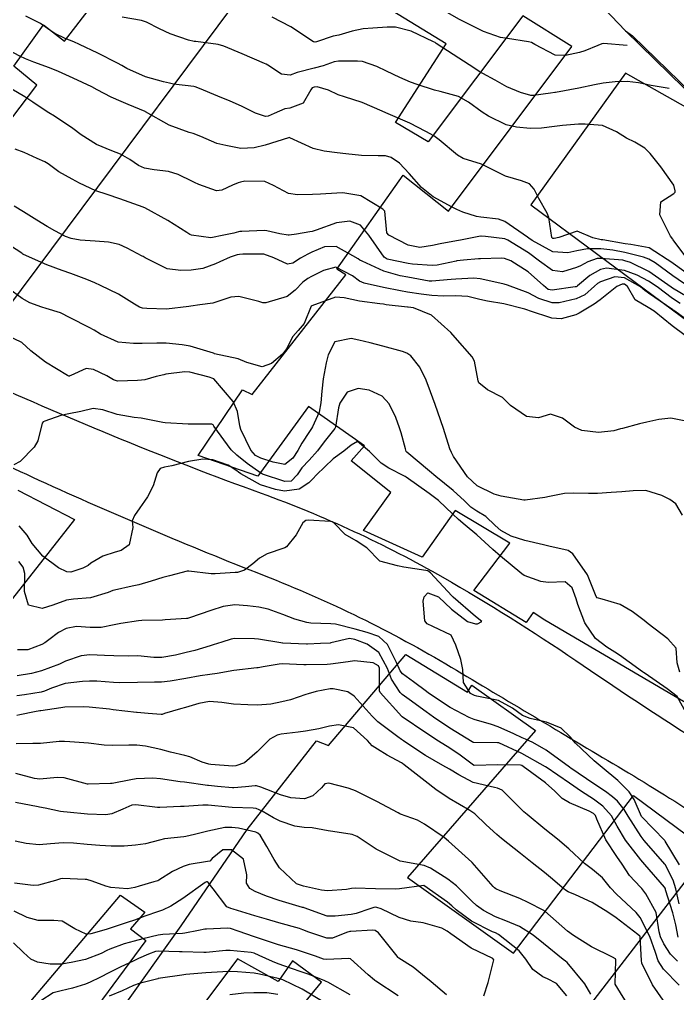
# Model space of a CAD drawing. Header units: metres. Extents: x 318500 to 325275, y 7408834 to 7428799.
# Drawn here: x 320229.8 to 320284.4, y 7410912.3 to 7410993.3 of the extents above; entities that cross this region are included whole.
import ezdxf

# ---------------------------------------------------------------- set-up
doc = ezdxf.new("R2010")
doc.units = ezdxf.units.M
doc.header["$MEASUREMENT"] = 0
for name, color, linetype in [('Area', 45, 'Continuous'), ('Curvas de Nivel 1m', 11, 'Continuous'), ('Curvas de Nivel 5m', 15, 'Continuous'), ('Edificações', 30, 'Continuous'), ('Vias Primárias', 230, 'Continuous')]:
    doc.layers.add(name, color=color, linetype=linetype)

msp = doc.modelspace()

# ---------------------------------------------------------------- linework, layer by layer
at = {"layer": 'Area'}
msp.add_lwpolyline([(320274.872, 7410997.914), (320280.12, 7410992.361), (320280.715, 7410991.958), (320286.534, 7410986.264)], dxfattribs=at)
at = {"layer": 'Curvas de Nivel 1m', "flags": 128}
for points, elevation in [([(320280.26, 7410991.15), (320278.302, 7410991.304), (320278.162, 7410991.282), (320277.822, 7410991.145), (320276.737, 7410990.711), (320276.291, 7410990.576), (320275.143, 7410990.321), (320274.287, 7410990.356), (320272.597, 7410991.216), (320272.303, 7410991.389), (320272.068, 7410991.458), (320270.307, 7410991.715), (320269.736, 7410991.822), (320268.316, 7410992.306), (320266.33, 7410993.3), (320264.341, 7410994.45)], 794), ([(320286.039, 7410971.599), (320284.091, 7410973.028), (320284.06, 7410973.051), (320282.079, 7410974.323), (320280.569, 7410974.617), (320280.083, 7410974.672), (320278.243, 7410974.982), (320278.088, 7410975.005), (320277.417, 7410975.147), (320276.096, 7410975.721), (320274.569, 7410975.183), (320274.183, 7410975.094), (320274.089, 7410975.105), (320274.005, 7410975.191), (320273.748, 7410976.837), (320273.621, 7410977.197), (320272.919, 7410978.418), (320272.522, 7410979.214), (320272.146, 7410979.636), (320271.469, 7410979.908), (320270.156, 7410980.284), (320268.17, 7410981.27), (320266.644, 7410981.763), (320266.177, 7410982.018), (320264.636, 7410983.316), (320264.195, 7410983.631), (320263.523, 7410984.008), (320262.21, 7410984.679), (320260.588, 7410985.374), (320260.222, 7410985.538), (320259.917, 7410985.69), (320258.235, 7410986.396), (320256.79, 7410986.873), (320256.244, 7410987.059), (320255.438, 7410987.442), (320254.499, 7410987.703), (320254.252, 7410987.689), (320254.091, 7410987.623), (320253.971, 7410987.463), (320253.344, 7410986.358), (320252.227, 7410985.945), (320251.823, 7410985.89), (320250.931, 7410985.499), (320250.448, 7410985.275), (320250.216, 7410985.253), (320249.392, 7410985.522), (320248.229, 7410986.107), (320247.278, 7410986.506), (320246.241, 7410986.932), (320244.722, 7410987.583), (320244.374, 7410987.711), (320244.251, 7410987.736), (320242.561, 7410987.931), (320242.246, 7410988.002), (320241.741, 7410988.131), (320240.253, 7410988.533), (320238.682, 7410989.246), (320238.267, 7410989.485), (320237.928, 7410989.675), (320236.282, 7410990.519), (320234.776, 7410991.232), (320234.296, 7410991.44), (320233.578, 7410991.731), (320232.707, 7410992.146), (320232.307, 7410992.431), (320231.536, 7410992.985), (320230.318, 7410993.587)], 791), ([(320285.55, 7410973.038), (320284.089, 7410975.004), (320284.046, 7410975.06), (320283.87, 7410975.284), (320282.959, 7410977.072), (320283.05, 7410978.147), (320284.137, 7410978.845), (320284.232, 7410978.965), (320284.25, 7410979.058), (320284.147, 7410979.541), (320283.056, 7410981.071), (320282.181, 7410982.163), (320281.721, 7410982.623), (320280.897, 7410983.099), (320280.195, 7410983.457), (320279.368, 7410983.957), (320278.21, 7410984.506), (320276.769, 7410984.597), (320276.212, 7410984.603), (320274.9, 7410984.489), (320274.208, 7410984.4), (320273.135, 7410984.277), (320272.206, 7410984.26), (320271.072, 7410984.366), (320270.21, 7410984.563), (320268.749, 7410985.262), (320268.225, 7410985.607), (320267.078, 7410986.447), (320266.244, 7410986.909), (320264.735, 7410987.315), (320264.251, 7410987.436), (320262.815, 7410987.901), (320262.257, 7410988.096), (320261.375, 7410988.477), (320260.266, 7410989.01), (320259.462, 7410989.388), (320258.276, 7410989.804), (320257.848, 7410989.834), (320256.276, 7410989.845), (320255.92, 7410989.791), (320255.012, 7410989.449), (320254.268, 7410989.264), (320252.843, 7410988.895), (320252.262, 7410988.675), (320251.543, 7410988.771), (320250.399, 7410989.508), (320250.271, 7410989.586), (320250.143, 7410989.641), (320248.284, 7410990.444), (320246.751, 7410991.098), (320246.295, 7410991.233), (320244.416, 7410991.47), (320244.298, 7410991.488), (320243.829, 7410991.597), (320242.307, 7410992.12), (320241.407, 7410992.531), (320240.315, 7410993.091), (320239.907, 7410993.237), (320238.318, 7410993.502)], 792), ([(320283.74, 7410987.58), (320282.257, 7410987.815), (320281.194, 7410988.031), (320280.26, 7410988.146), (320279.271, 7410988.136), (320278.259, 7410988.026), (320277.535, 7410987.87), (320276.254, 7410987.589), (320274.315, 7410987.253), (320274.251, 7410987.245), (320273.894, 7410987.195), (320272.465, 7410986.999), (320272.247, 7410987.004), (320271.394, 7410987.229), (320270.255, 7410987.72), (320269.282, 7410988.277), (320268.266, 7410988.827), (320267.977, 7410988.985), (320267.512, 7410989.281), (320266.282, 7410990.107), (320264.402, 7410991.319), (320264.301, 7410991.384), (320264.165, 7410991.459), (320262.315, 7410992.337), (320261.025, 7410992.664), (320260.319, 7410992.669), (320259.132, 7410992.578), (320258.317, 7410992.529), (320257.4, 7410992.328), (320256.309, 7410992.014), (320255.825, 7410991.919), (320254.443, 7410991.458), (320254.335, 7410991.424), (320254.299, 7410991.425), (320254.202, 7410991.461), (320252.318, 7410992.691), (320250.759, 7410993.504)], 793), ([(320285.239, 7410970.259), (320284.029, 7410970.973), (320283.901, 7410971.061), (320282.049, 7410972.347), (320280.525, 7410973.103), (320280.062, 7410973.258), (320279.885, 7410973.29), (320278.065, 7410973.452), (320277.774, 7410973.433), (320276.991, 7410973.151), (320276.369, 7410972.843), (320276.053, 7410972.688), (320274.882, 7410972.343), (320274.049, 7410972.432), (320272.963, 7410973.206), (320272.07, 7410973.908), (320270.346, 7410974.978), (320270.088, 7410975.075), (320268.492, 7410975.264), (320268.118, 7410975.298), (320268.09, 7410975.299), (320267.944, 7410975.272), (320266.42, 7410974.96), (320266.084, 7410974.906), (320264.737, 7410974.656), (320264.078, 7410974.509), (320263.042, 7410974.369), (320262.078, 7410974.549), (320260.457, 7410975.374), (320260.293, 7410975.578), (320260.126, 7410977.38), (320260.11, 7410977.413), (320259.958, 7410977.536), (320258.129, 7410978.639), (320256.649, 7410978.906), (320256.132, 7410978.882), (320254.792, 7410978.788), (320254.129, 7410978.749), (320252.865, 7410978.737), (320252.131, 7410978.856), (320250.882, 7410979.499), (320250.145, 7410979.85), (320248.493, 7410979.883), (320248.143, 7410979.792), (320247.954, 7410979.73), (320247.468, 7410979.547), (320246.574, 7410979.115), (320246.132, 7410979.053), (320244.682, 7410979.582), (320244.308, 7410979.754), (320244.142, 7410979.834), (320242.952, 7410980.412), (320242.151, 7410980.675), (320240.97, 7410980.813), (320240.153, 7410980.96), (320239.665, 7410981.158), (320238.943, 7410981.658), (320238.167, 7410982.108), (320237.462, 7410982.389), (320236.178, 7410982.913), (320234.905, 7410983.713), (320234.198, 7410984.237), (320232.688, 7410985.268), (320232.217, 7410985.562), (320231.901, 7410985.755), (320230.895, 7410986.438), (320230.231, 7410986.869), (320228.668, 7410987.796)], 789), ([(320284.662, 7410969.696), (320284.021, 7410970.118), (320282.743, 7410971.073), (320282.037, 7410971.551), (320281.083, 7410972.056), (320280.05, 7410972.449), (320278.554, 7410972.631), (320278.051, 7410972.531), (320277.15, 7410972.042), (320276.121, 7410971.159), (320276.07, 7410971.119), (320276.029, 7410971.098), (320275.951, 7410971.083), (320274.026, 7410970.798), (320273.704, 7410970.872), (320273.296, 7410971.201), (320272.047, 7410972.337), (320270.583, 7410973.235), (320270.063, 7410973.439), (320269.827, 7410973.48), (320268.062, 7410973.427), (320267.918, 7410973.416), (320266.669, 7410973.291), (320266.115, 7410973.243), (320266.059, 7410973.233), (320264.486, 7410972.883), (320264.053, 7410972.849), (320262.425, 7410972.974), (320262.055, 7410973.031), (320260.315, 7410973.376), (320260.062, 7410973.541), (320258.804, 7410975.393), (320258.098, 7410976.199), (320257.23, 7410976.541), (320256.1, 7410976.405), (320254.434, 7410975.796), (320254.092, 7410975.679), (320253.905, 7410975.649), (320252.803, 7410975.473), (320252.187, 7410975.381), (320252.088, 7410975.376), (320251.403, 7410975.49), (320250.329, 7410975.743), (320250.093, 7410975.764), (320248.237, 7410975.692), (320248.082, 7410975.682), (320247.971, 7410975.651), (320247.573, 7410975.545), (320246.338, 7410975.297), (320246.077, 7410975.233), (320245.678, 7410975.168), (320244.078, 7410975.386), (320243.93, 7410975.443), (320243.666, 7410975.596), (320242.095, 7410976.608), (320240.201, 7410977.639), (320240.111, 7410977.676), (320240.056, 7410977.696), (320238.121, 7410978.4), (320237.058, 7410978.754), (320236.131, 7410979.072), (320234.749, 7410979.714), (320234.143, 7410980.027), (320233.058, 7410980.646), (320232.156, 7410981.324), (320231.893, 7410981.49), (320231.24, 7410981.764), (320230.167, 7410982.242), (320229.423, 7410982.536)], 788), ([(320285.991, 7410967.761), (320284.221, 7410969.057), (320284.09, 7410969.138), (320284.011, 7410969.192), (320283.531, 7410969.548), (320282.025, 7410970.559), (320281.728, 7410970.785), (320281.376, 7410971.09), (320280.041, 7410971.831), (320279.243, 7410971.921), (320278.035, 7410971.501), (320277.807, 7410971.369), (320277.551, 7410971.145), (320276.748, 7410970.428), (320276.019, 7410970.09), (320274.598, 7410969.763), (320274.016, 7410969.747), (320272.917, 7410970.104), (320272.024, 7410970.574), (320270.312, 7410971.237), (320270.031, 7410971.318), (320269.931, 7410971.342), (320268.037, 7410971.756), (320267.518, 7410971.798), (320266.037, 7410971.735), (320265.641, 7410971.699), (320264.033, 7410971.546), (320263.798, 7410971.559), (320262.038, 7410971.88), (320261.397, 7410972.003), (320260.045, 7410972.394), (320258.241, 7410973.214), (320258.059, 7410973.312), (320257.925, 7410973.402), (320256.075, 7410974.451), (320255.11, 7410974.409), (320254.067, 7410973.958), (320253.719, 7410973.809), (320253.118, 7410973.469), (320252.477, 7410973.052), (320252.052, 7410972.962), (320250.916, 7410973.497), (320250.064, 7410973.793), (320248.338, 7410973.81), (320248.062, 7410973.786), (320247.857, 7410973.747), (320247.269, 7410973.548), (320246.434, 7410973.176), (320246.052, 7410973.006), (320245.012, 7410972.609), (320244.043, 7410972.463), (320243.194, 7410972.452), (320242.044, 7410972.574), (320240.205, 7410973.491), (320240.059, 7410973.594), (320239.976, 7410973.641), (320238.721, 7410974.314), (320238.069, 7410974.599), (320237.177, 7410974.789), (320236.072, 7410974.87), (320234.819, 7410974.966), (320234.074, 7410975.092), (320233.609, 7410975.26), (320232.722, 7410975.74), (320232.085, 7410976.11), (320231.218, 7410976.638), (320230.103, 7410977.323), (320229.346, 7410977.788)], 787), ([(320285.079, 7410967.044), (320283.992, 7410967.853), (320282.503, 7410969.075), (320282.013, 7410969.361), (320280.927, 7410970.004), (320280.274, 7410971.106), (320280.033, 7410971.296), (320279.831, 7410971.315), (320279.409, 7410971.119), (320278.019, 7410970.004), (320277.51, 7410969.65), (320276.677, 7410969.153), (320276.277, 7410968.886), (320276.004, 7410968.753), (320274.762, 7410968.416), (320273.999, 7410968.472), (320272.141, 7410969.085), (320272.009, 7410969.134), (320271.745, 7410969.223), (320270.014, 7410969.685), (320268.649, 7410969.894), (320268.018, 7410970.032), (320267.027, 7410970.292), (320266.02, 7410970.343), (320265.012, 7410970.319), (320264.02, 7410970.361), (320263.156, 7410970.467), (320262.023, 7410970.648), (320261.419, 7410970.754), (320260.027, 7410971.038), (320258.412, 7410971.396), (320258.032, 7410971.559), (320257.455, 7410971.992), (320256.049, 7410972.71), (320255.039, 7410972.451), (320254.037, 7410971.954), (320253.719, 7410971.779), (320253.327, 7410971.467), (320252.678, 7410970.819), (320252.018, 7410970.283), (320250.249, 7410969.752), (320250.004, 7410969.751), (320249.664, 7410969.857), (320248.011, 7410970.285), (320247.332, 7410970.225), (320246.003, 7410969.771), (320245.833, 7410969.732), (320244.766, 7410969.579), (320243.999, 7410969.472), (320243.854, 7410969.447), (320241.996, 7410969.227), (320240.357, 7410969.275), (320239.997, 7410969.317), (320239.75, 7410969.396), (320239.338, 7410969.65), (320238.012, 7410970.474), (320236.516, 7410971.199), (320236.026, 7410971.425), (320235.383, 7410971.706), (320234.037, 7410972.208), (320233.327, 7410972.444), (320232.047, 7410972.901), (320230.123, 7410973.779), (320230.083, 7410973.803), (320230.06, 7410973.815), (320229.959, 7410973.883), (320228.073, 7410975.108)], 786), ([(320284.846, 7410952.11), (320284.31, 7410953.052), (320283.795, 7410953.415), (320283.129, 7410953.738), (320281.806, 7410954.146), (320280.763, 7410954.138), (320279.804, 7410954.052), (320278.939, 7410953.987), (320277.801, 7410953.904), (320277.044, 7410953.905), (320275.802, 7410953.943), (320275.066, 7410953.906), (320273.797, 7410953.65), (320273.416, 7410953.575), (320271.792, 7410953.341), (320271.663, 7410953.35), (320269.797, 7410953.689), (320269.196, 7410953.852), (320267.809, 7410954.541), (320267.002, 7410955.282), (320265.845, 7410956.983), (320265.665, 7410957.302), (320265.53, 7410957.626), (320265.001, 7410959.309), (320264.535, 7410960.669), (320264.302, 7410961.316), (320263.916, 7410962.366), (320263.561, 7410963.326), (320263.028, 7410964.42), (320262.279, 7410965.345), (320261.953, 7410965.578), (320261.591, 7410965.72), (320259.962, 7410966.161), (320258.916, 7410966.44), (320257.969, 7410966.651), (320257.342, 7410966.781), (320255.966, 7410966.512), (320255.417, 7410965.438), (320255.256, 7410964.757), (320255.012, 7410963.444), (320254.893, 7410962.423), (320254.824, 7410961.446), (320254.674, 7410960.662), (320254.122, 7410959.456), (320254.024, 7410959.301), (320253.864, 7410959.063), (320253.231, 7410958.084), (320252.897, 7410957.469), (320252.474, 7410956.833), (320251.828, 7410956.322), (320250.845, 7410956.51), (320249.833, 7410956.85), (320249.395, 7410957.076), (320248.992, 7410957.523), (320248.177, 7410959.223), (320248.085, 7410959.537), (320247.888, 7410960.712), (320247.522, 7410961.544), (320245.919, 7410963.425), (320245.838, 7410963.48), (320245.542, 7410963.566), (320243.926, 7410963.984), (320243.502, 7410964.021), (320241.923, 7410963.815), (320241.76, 7410963.784), (320241.145, 7410963.628), (320240.19, 7410963.364), (320239.917, 7410963.329), (320239.581, 7410963.309), (320237.916, 7410963.251), (320237.59, 7410963.349), (320237.036, 7410963.683), (320235.928, 7410964.216), (320235.329, 7410964.307), (320234.041, 7410963.719), (320233.96, 7410963.679), (320233.919, 7410963.669), (320233.871, 7410963.672), (320233.754, 7410963.722), (320231.936, 7410964.826), (320230.724, 7410965.768), (320229.96, 7410966.458), (320228.687, 7410967.075)], 784), ([(320284.645, 7410939.044), (320284.405, 7410939.835), (320284.321, 7410941.05), (320283.641, 7410941.824), (320282.004, 7410943.077), (320281.664, 7410943.338), (320280.675, 7410944.095), (320279.684, 7410944.681), (320278.182, 7410945.133), (320277.776, 7410945.224), (320277.692, 7410945.346), (320276.954, 7410947.148), (320275.736, 7410948.904), (320275.356, 7410949.166), (320273.745, 7410949.536), (320273.308, 7410949.635), (320271.752, 7410950.001), (320270.634, 7410950.354), (320269.764, 7410950.831), (320269.299, 7410951.247), (320268.526, 7410952.007), (320267.782, 7410952.435), (320267.272, 7410952.764), (320266.74, 7410953.286), (320265.803, 7410954.153), (320264.363, 7410955.315), (320263.827, 7410955.766), (320261.955, 7410957.348), (320261.906, 7410957.405), (320261.853, 7410957.609), (320261.473, 7410958.964), (320261.345, 7410959.358), (320261.033, 7410960.213), (320260.485, 7410961.371), (320259.909, 7410961.988), (320258.821, 7410962.486), (320257.918, 7410962.631), (320257.009, 7410962.318), (320256.395, 7410961.423), (320256.278, 7410961.04), (320256.037, 7410959.427), (320255.982, 7410959.314), (320255.866, 7410959.184), (320255.092, 7410958.2), (320254.538, 7410957.45), (320253.832, 7410956.684), (320253.24, 7410956.052), (320252.842, 7410955.47), (320252.342, 7410954.945), (320251.811, 7410954.904), (320249.976, 7410955.508), (320249.868, 7410955.557), (320249.821, 7410955.584), (320248.697, 7410956.395), (320247.835, 7410957.087), (320247.375, 7410957.545), (320245.932, 7410959.496), (320245.901, 7410959.56), (320245.871, 7410959.628), (320245.759, 7410959.674), (320243.871, 7410959.668), (320243.791, 7410959.671), (320241.872, 7410959.782), (320241.688, 7410959.807), (320239.878, 7410960.165), (320239.292, 7410960.236), (320237.882, 7410960.47), (320236.709, 7410960.866), (320235.889, 7410960.975), (320234.881, 7410960.714), (320233.882, 7410960.538), (320233.207, 7410960.403), (320231.873, 7410959.93), (320231.747, 7410959.877), (320231.674, 7410959.753), (320231.312, 7410958.294), (320230.998, 7410957.763), (320229.828, 7410956.568), (320229.308, 7410956.303)], 783), ([(320285.47, 7410935.113), (320284.418, 7410937.047), (320283.589, 7410937.677), (320281.742, 7410938.945), (320281.609, 7410939.038), (320281.545, 7410939.081), (320280.417, 7410939.897), (320279.624, 7410940.46), (320279.229, 7410940.719), (320278.561, 7410941.126), (320277.641, 7410941.863), (320276.753, 7410943.149), (320276.165, 7410944.673), (320276.016, 7410945.157), (320275.699, 7410946.066), (320275.097, 7410946.562), (320273.703, 7410946.519), (320273.084, 7410946.58), (320271.709, 7410947.091), (320271.505, 7410947.222), (320269.732, 7410948.709), (320269.109, 7410949.249), (320267.758, 7410950.459), (320266.796, 7410951.285), (320266.233, 7410951.752), (320265.779, 7410952.184), (320264.583, 7410953.312), (320263.799, 7410953.917), (320261.908, 7410955.259), (320261.819, 7410955.314), (320261.755, 7410955.351), (320260.469, 7410956.01), (320259.831, 7410956.439), (320258.851, 7410957.39), (320257.852, 7410958.22), (320257.319, 7410957.937), (320256.71, 7410957.417), (320255.834, 7410956.783), (320254.45, 7410955.451), (320254.139, 7410955.132), (320253.81, 7410954.803), (320253.013, 7410954.257), (320251.799, 7410954.112), (320251.056, 7410954.236), (320249.807, 7410954.624), (320248.156, 7410955.535), (320247.96, 7410955.676), (320247.822, 7410955.783), (320247.103, 7410956.271), (320245.832, 7410956.71), (320245.013, 7410956.753), (320243.83, 7410956.58), (320242.429, 7410956.214), (320241.825, 7410956.107), (320241.462, 7410955.985), (320241.219, 7410955.626), (320240.887, 7410954.546), (320240.423, 7410953.634), (320240.157, 7410953.264), (320239.776, 7410952.725), (320239.33, 7410952.083), (320239.141, 7410951.649), (320239.182, 7410951.076), (320238.888, 7410949.653), (320238.219, 7410949.176), (320237.73, 7410949.031), (320236.703, 7410948.707), (320235.716, 7410948.105), (320235.482, 7410947.934), (320235.05, 7410947.707), (320234.049, 7410947.372), (320233.705, 7410947.401), (320233.015, 7410947.73), (320231.724, 7410948.698), (320230.842, 7410949.763), (320230.412, 7410950.436), (320229.754, 7410951.228)], 782), ([(320284.605, 7410923.042), (320283.419, 7410925.016), (320283.384, 7410925.06), (320281.45, 7410927.066), (320280.841, 7410928.467), (320280.416, 7410929.096), (320279.484, 7410930.054), (320278.172, 7410931.13), (320277.508, 7410931.679), (320275.966, 7410933.156), (320275.535, 7410933.672), (320274.766, 7410934.396), (320273.547, 7410934.908), (320273.316, 7410934.962), (320272.208, 7410935.21), (320271.553, 7410935.443), (320270.726, 7410936.065), (320269.572, 7410936.689), (320267.779, 7410937.065), (320267.577, 7410937.103), (320267.235, 7410937.275), (320266.673, 7410938.205), (320266.62, 7410939.285), (320266.441, 7410940.111), (320266.032, 7410941.294), (320265.642, 7410942.119), (320264.128, 7410942.84), (320263.657, 7410943.087), (320263.437, 7410943.323), (320263.313, 7410944.954), (320263.396, 7410945.324), (320263.693, 7410945.656), (320264.592, 7410945.311), (320265.675, 7410944.3), (320266.982, 7410943.28), (320267.657, 7410943.084), (320267.838, 7410943.086), (320268.196, 7410943.262), (320267.666, 7410943.678), (320265.799, 7410945.298), (320265.749, 7410945.357), (320265.691, 7410945.414), (320263.923, 7410947.318), (320263.712, 7410947.467), (320263.538, 7410947.498), (320261.717, 7410947.784), (320261.182, 7410947.894), (320259.724, 7410948.282), (320258.627, 7410949.391), (320257.746, 7410949.984), (320256.825, 7410950.488), (320255.922, 7410951.428), (320255.762, 7410951.548), (320255.619, 7410951.576), (320253.763, 7410951.678), (320253.572, 7410951.653), (320253.313, 7410951.464), (320252.75, 7410950.47), (320251.97, 7410949.478), (320251.832, 7410949.386), (320251.738, 7410949.355), (320250.345, 7410948.886), (320249.725, 7410948.54), (320249.164, 7410948.073), (320248.474, 7410947.529), (320247.893, 7410947.352), (320247.707, 7410947.337), (320246.034, 7410947.227), (320245.705, 7410947.227), (320243.835, 7410947.461), (320243.708, 7410947.454), (320242.252, 7410947.062), (320241.699, 7410946.917), (320240.703, 7410946.622), (320239.69, 7410946.329), (320239.135, 7410946.201), (320237.683, 7410945.885), (320237.521, 7410945.833), (320237.155, 7410945.678), (320235.675, 7410945.243), (320234.256, 7410945.132), (320233.673, 7410945.045), (320232.55, 7410944.618), (320231.666, 7410944.346), (320230.528, 7410944.627), (320230.192, 7410945.772), (320230.22, 7410947.254), (320230.071, 7410947.775), (320229.717, 7410948.267)], 781), ([(320284.498, 7410917.042), (320284.307, 7410918.063), (320284.044, 7410919.049), (320283.452, 7410920.976), (320283.431, 7410921.059), (320283.417, 7410921.105), (320283.371, 7410921.18), (320281.731, 7410923.077), (320281.396, 7410923.467), (320280.114, 7410925.1), (320279.437, 7410926.251), (320278.961, 7410927.117), (320278.249, 7410927.92), (320277.463, 7410928.489), (320276.456, 7410929.15), (320275.48, 7410929.83), (320273.532, 7410931.157), (320273.5, 7410931.177), (320273.482, 7410931.19), (320271.516, 7410932.282), (320269.598, 7410933.171), (320269.529, 7410933.183), (320269.475, 7410933.187), (320267.519, 7410933.198), (320267.466, 7410933.217), (320267.378, 7410933.272), (320265.536, 7410934.395), (320264.178, 7410935.314), (320263.557, 7410935.756), (320262.136, 7410936.777), (320261.578, 7410937.195), (320261.409, 7410937.353), (320260.691, 7410938.464), (320260.357, 7410939.369), (320259.62, 7410940.685), (320258.669, 7410941.39), (320257.636, 7410941.785), (320257.198, 7410941.846), (320255.631, 7410941.486), (320255.582, 7410941.479), (320254.785, 7410941.443), (320253.695, 7410941.393), (320253.629, 7410941.392), (320251.649, 7410941.461), (320251.63, 7410941.462), (320251.486, 7410941.482), (320249.634, 7410941.806), (320249.309, 7410941.84), (320247.635, 7410941.857), (320247.37, 7410941.806), (320246.6, 7410941.55), (320245.862, 7410941.322), (320245.625, 7410941.252), (320244.33, 7410940.868), (320243.616, 7410940.678), (320242.744, 7410940.472), (320241.61, 7410940.274), (320240.951, 7410940.286), (320239.611, 7410940.402), (320238.866, 7410940.396), (320237.611, 7410940.401), (320236.846, 7410940.447), (320235.612, 7410940.495), (320234.902, 7410940.416), (320233.604, 7410939.973), (320233.437, 7410939.888), (320233.11, 7410939.727), (320231.594, 7410939.176), (320230.787, 7410938.957), (320229.59, 7410938.763)], 779), ([(320284.441, 7410915.043), (320283.87, 7410915.625), (320283.304, 7410916.469), (320283.024, 7410917.063), (320282.904, 7410917.476), (320282.655, 7410919.067), (320281.818, 7410920.621), (320281.468, 7410921.079), (320281.371, 7410921.182), (320280.448, 7410922.162), (320279.835, 7410923.103), (320279.399, 7410923.738), (320278.486, 7410925.124), (320277.75, 7410926.831), (320277.618, 7410927.137), (320277.541, 7410927.229), (320277.452, 7410927.298), (320277.096, 7410927.501), (320275.46, 7410928.185), (320274.845, 7410928.55), (320274.263, 7410929.178), (320273.48, 7410929.857), (320271.62, 7410931.218), (320271.501, 7410931.29), (320271.396, 7410931.326), (320269.502, 7410931.366), (320267.541, 7410931.31), (320267.501, 7410931.324), (320266.38, 7410932.158), (320265.514, 7410932.726), (320264.589, 7410933.309), (320263.531, 7410934.02), (320261.578, 7410935.35), (320261.55, 7410935.375), (320259.728, 7410937.378), (320259.694, 7410937.492), (320259.684, 7410939.379), (320259.603, 7410939.572), (320259.17, 7410939.821), (320257.609, 7410939.992), (320257.088, 7410939.927), (320255.604, 7410939.719), (320255.335, 7410939.703), (320253.603, 7410939.67), (320253.39, 7410939.675), (320251.604, 7410939.736), (320251.363, 7410939.724), (320250.023, 7410939.504), (320249.599, 7410939.42), (320249.494, 7410939.407), (320247.596, 7410939.186), (320246.212, 7410938.936), (320245.593, 7410938.866), (320244.777, 7410938.757), (320243.589, 7410938.526), (320242.284, 7410938.306), (320241.586, 7410938.235), (320240.993, 7410938.219), (320239.586, 7410938.197), (320238.09, 7410938.167), (320237.585, 7410938.185), (320236.21, 7410938.314), (320235.586, 7410938.316), (320235.015, 7410938.276), (320233.584, 7410938.106), (320232.439, 7410937.737), (320231.847, 7410937.475), (320231.575, 7410937.397), (320230.182, 7410937.16), (320229.57, 7410937.08)], 778), ([(320284.583, 7410913.04), (320283.279, 7410914.356), (320282.841, 7410915.064), (320282.622, 7410915.742), (320282.139, 7410917.072), (320281.334, 7410918.661), (320281.01, 7410919.085), (320279.362, 7410920.605), (320278.885, 7410921.117), (320278.204, 7410921.954), (320277.385, 7410922.646), (320276.725, 7410923.147), (320275.408, 7410924.363), (320274.482, 7410925.174), (320273.432, 7410926.016), (320271.944, 7410927.213), (320271.675, 7410927.44), (320271.454, 7410927.668), (320269.88, 7410929.236), (320269.473, 7410929.421), (320269.251, 7410929.466), (320267.479, 7410929.896), (320266.265, 7410930.512), (320265.495, 7410930.995), (320264.945, 7410931.306), (320263.508, 7410932.138), (320262.787, 7410932.605), (320261.676, 7410933.348), (320261.521, 7410933.45), (320261.209, 7410933.67), (320259.543, 7410934.928), (320259.088, 7410935.385), (320257.575, 7410937.063), (320257.047, 7410937.408), (320255.833, 7410937.677), (320255.582, 7410937.671), (320254.413, 7410937.448), (320253.768, 7410937.266), (320253.576, 7410937.192), (320252.284, 7410936.758), (320251.567, 7410936.587), (320250.65, 7410936.407), (320249.562, 7410936.319), (320248.742, 7410936.343), (320247.563, 7410936.398), (320246.584, 7410936.531), (320245.566, 7410936.619), (320244.672, 7410936.465), (320243.558, 7410936.126), (320243.142, 7410936.01), (320241.827, 7410935.616), (320241.618, 7410935.55), (320241.549, 7410935.546), (320240.467, 7410935.631), (320239.551, 7410935.69), (320239.497, 7410935.694), (320237.554, 7410935.936), (320237.258, 7410935.971), (320235.557, 7410936.135), (320235.097, 7410936.164), (320233.556, 7410936.133), (320233.199, 7410936.082), (320231.551, 7410935.841), (320231.473, 7410935.83), (320231.023, 7410935.758), (320229.82, 7410935.501), (320229.545, 7410935.455)], 777), ([(320283.241, 7410911.787), (320282.355, 7410913.069), (320281.486, 7410914.879), (320281.444, 7410915.078), (320281.334, 7410917.055), (320281.326, 7410917.08), (320281.31, 7410917.106), (320281.144, 7410917.251), (320279.333, 7410918.646), (320278.648, 7410919.12), (320277.351, 7410919.903), (320275.968, 7410920.546), (320275.365, 7410920.806), (320275.144, 7410920.94), (320274.864, 7410921.168), (320274.047, 7410921.857), (320273.378, 7410922.396), (320272.375, 7410923.205), (320271.402, 7410923.988), (320269.816, 7410925.236), (320269.423, 7410925.567), (320268.546, 7410926.368), (320267.61, 7410927.267), (320267.442, 7410927.392), (320267.175, 7410927.544), (320265.459, 7410928.546), (320264.377, 7410929.311), (320263.48, 7410929.994), (320261.745, 7410931.346), (320261.605, 7410931.453), (320261.502, 7410931.512), (320260.309, 7410932.169), (320259.513, 7410932.644), (320259.067, 7410932.936), (320258.674, 7410933.388), (320257.535, 7410934.428), (320256.276, 7410934.682), (320255.537, 7410934.561), (320254.639, 7410934.338), (320253.53, 7410934.151), (320252.915, 7410934.08), (320251.526, 7410933.889), (320251.195, 7410933.815), (320250.562, 7410933.494), (320249.509, 7410932.427), (320248.467, 7410931.525), (320247.759, 7410931.273), (320247.496, 7410931.253), (320245.672, 7410931.384), (320245.498, 7410931.408), (320244.958, 7410931.568), (320243.929, 7410932.008), (320243.505, 7410932.118), (320242.316, 7410932.416), (320241.51, 7410932.62), (320240.238, 7410932.908), (320239.514, 7410932.995), (320238.856, 7410932.993), (320237.513, 7410932.955), (320236.823, 7410932.99), (320235.514, 7410933.144), (320233.968, 7410933.262), (320233.516, 7410933.304), (320233.083, 7410933.294), (320231.514, 7410933.133), (320230.883, 7410933.129), (320229.513, 7410933.102)], 776), ([(320277.247, 7410912.277), (320276.747, 7410913.145), (320275.277, 7410914.909), (320275.141, 7410915.025), (320274.952, 7410915.165), (320273.3, 7410916.516), (320272.453, 7410917.203), (320271.32, 7410917.91), (320270.172, 7410918.387), (320269.332, 7410918.724), (320268.317, 7410919.255), (320267.738, 7410919.659), (320267.348, 7410920.027), (320266.728, 7410920.654), (320266.067, 7410921.289), (320265.368, 7410921.854), (320263.932, 7410922.764), (320263.385, 7410922.973), (320261.39, 7410923.35), (320259.405, 7410924.351), (320257.841, 7410925.396), (320257.422, 7410925.574), (320255.804, 7410925.804), (320255.424, 7410925.879), (320254.089, 7410926.112), (320253.427, 7410926.14), (320252.643, 7410926.253), (320251.432, 7410926.665), (320250.886, 7410926.94), (320249.926, 7410927.503), (320249.443, 7410927.716), (320249.197, 7410927.76), (320247.444, 7410927.82), (320247.147, 7410927.84), (320245.446, 7410927.988), (320245.014, 7410927.999), (320243.445, 7410927.896), (320243.156, 7410927.882), (320241.443, 7410927.809), (320241.247, 7410927.818), (320239.446, 7410928.032), (320239.099, 7410927.991), (320238.367, 7410927.656), (320237.436, 7410927.268), (320236.946, 7410927.188), (320235.435, 7410927.24), (320233.736, 7410927.418), (320233.437, 7410927.439), (320233.177, 7410927.463), (320231.906, 7410927.743), (320231.441, 7410927.841), (320231.328, 7410927.866), (320229.447, 7410928.22)], 774), ([(320275.245, 7410912.163), (320274.38, 7410913.173), (320273.642, 7410913.562), (320273.265, 7410913.735), (320272.413, 7410914.345), (320271.854, 7410915.211), (320271.29, 7410915.888), (320269.559, 7410917.238), (320269.312, 7410917.378), (320269.084, 7410917.473), (320267.326, 7410918.356), (320266.057, 7410919.289), (320265.689, 7410919.641), (320265.346, 7410919.93), (320263.36, 7410921.32), (320261.357, 7410921.034), (320261.022, 7410921.02), (320259.357, 7410921.045), (320257.651, 7410921.103), (320257.357, 7410921.079), (320256.934, 7410920.984), (320255.354, 7410920.879), (320254.865, 7410920.947), (320253.358, 7410921.262), (320252.776, 7410921.466), (320251.38, 7410922.782), (320250.933, 7410923.487), (320250.331, 7410924.572), (320249.777, 7410925.505), (320249.586, 7410925.672), (320249.422, 7410925.75), (320247.98, 7410926.087), (320247.426, 7410926.152), (320246.839, 7410926.133), (320245.423, 7410925.839), (320244.329, 7410925.576), (320243.598, 7410925.407), (320243.417, 7410925.378), (320241.829, 7410925.198), (320241.412, 7410925.099), (320240.244, 7410924.795), (320239.405, 7410924.67), (320238.462, 7410924.596), (320237.404, 7410924.584), (320236.454, 7410924.635), (320235.406, 7410924.742), (320234.272, 7410924.846), (320233.407, 7410924.859), (320232.365, 7410924.776), (320231.404, 7410924.713), (320230.344, 7410924.828), (320229.408, 7410925.009)], 773), ([(320268.34, 7410912.157), (320268.721, 7410913.248), (320269.185, 7410915.147), (320269.102, 7410915.243), (320267.293, 7410916.104), (320265.622, 7410917.295), (320265.313, 7410917.519), (320264.849, 7410917.773), (320263.324, 7410918.23), (320262.289, 7410918.372), (320261.33, 7410918.656), (320259.827, 7410919.373), (320259.464, 7410919.501), (320259.341, 7410919.518), (320259.218, 7410919.504), (320258.878, 7410919.385), (320257.739, 7410918.99), (320257.333, 7410918.924), (320255.99, 7410918.761), (320255.33, 7410918.782), (320253.43, 7410919.459), (320253.367, 7410919.486), (320253.34, 7410919.496), (320253.294, 7410919.507), (320251.346, 7410920.069), (320250.285, 7410920.431), (320249.353, 7410920.83), (320248.923, 7410921.084), (320248.645, 7410921.521), (320248.67, 7410922.221), (320248.389, 7410923.525), (320247.401, 7410924.298), (320246.668, 7410924.28), (320245.794, 7410923.556), (320245.6, 7410923.344), (320245.386, 7410923.309), (320243.886, 7410923.079), (320243.38, 7410922.905), (320242.502, 7410922.474), (320241.362, 7410921.767), (320241.266, 7410921.716), (320240.933, 7410921.624), (320239.727, 7410921.266), (320239.355, 7410921.151), (320238.74, 7410921.035), (320237.355, 7410921.16), (320236.952, 7410921.272), (320235.81, 7410921.693), (320235.362, 7410921.814), (320235.229, 7410921.834), (320233.363, 7410921.915), (320233.197, 7410921.888), (320232.758, 7410921.729), (320231.356, 7410921.345), (320230.925, 7410921.325), (320229.357, 7410921.507)], 772), ([(320265.244, 7410912.243), (320263.977, 7410913.313), (320263.266, 7410913.91), (320262.471, 7410914.531), (320261.279, 7410915.296), (320261.249, 7410915.32), (320261.221, 7410915.351), (320261.037, 7410915.6), (320259.609, 7410917.376), (320259.313, 7410917.574), (320259.093, 7410917.603), (320257.312, 7410917.509), (320257.217, 7410917.496), (320256.952, 7410917.405), (320255.769, 7410916.957), (320255.303, 7410916.951), (320253.818, 7410917.452), (320253.313, 7410917.65), (320253.038, 7410917.739), (320251.321, 7410918.233), (320250.289, 7410918.532), (320249.33, 7410918.811), (320247.529, 7410919.345), (320247.338, 7410919.399), (320247.006, 7410919.543), (320245.869, 7410921.041), (320245.453, 7410921.559), (320245.361, 7410921.616), (320245.307, 7410921.615), (320245.206, 7410921.562), (320243.346, 7410920.23), (320242.349, 7410919.605), (320241.667, 7410919.283), (320241.333, 7410919.173), (320240.181, 7410918.777), (320239.322, 7410918.446), (320238.725, 7410918.243), (320237.312, 7410917.779), (320237.234, 7410917.748), (320236.98, 7410917.675), (320235.691, 7410917.307), (320235.304, 7410917.287), (320234.377, 7410917.709), (320233.32, 7410918.365), (320232.631, 7410918.42), (320231.32, 7410918.407), (320230.413, 7410918.675), (320229.331, 7410919.197)], 771), ([(320257.242, 7410912.232), (320255.393, 7410913.293), (320255.259, 7410913.356), (320255.083, 7410913.433), (320253.771, 7410913.958), (320253.267, 7410914.127), (320252.292, 7410914.447), (320251.273, 7410914.815), (320250.788, 7410915), (320249.697, 7410915.504), (320249.283, 7410915.692), (320249.034, 7410915.763), (320247.286, 7410915.92), (320246.913, 7410915.916), (320245.283, 7410915.763), (320245.09, 7410915.756), (320243.283, 7410915.807), (320243.061, 7410915.816), (320241.284, 7410915.869), (320241.066, 7410915.839), (320240.508, 7410915.628), (320239.669, 7410915.243), (320239.274, 7410915.065), (320238.15, 7410914.538), (320237.264, 7410914.086), (320236.451, 7410913.682), (320235.649, 7410913.299), (320235.252, 7410913.134), (320234.174, 7410912.782), (320233.243, 7410912.576), (320232.568, 7410912.402), (320231.542, 7410911.745)], 769), ([(320255.003, 7410911.664), (320253.248, 7410912.693), (320251.651, 7410913.476), (320251.261, 7410913.606), (320249.709, 7410913.948), (320249.265, 7410914.032), (320247.893, 7410914.158), (320247.266, 7410914.168), (320246.656, 7410914.157), (320245.265, 7410914.064), (320243.596, 7410913.917), (320243.263, 7410913.879), (320241.499, 7410913.616), (320241.3, 7410913.579), (320241.259, 7410913.57), (320239.707, 7410913.182), (320239.251, 7410913.017), (320238.319, 7410912.578), (320237.237, 7410912.118)], 768), ([(320251.242, 7410912.263), (320250.326, 7410912.411), (320249.244, 7410912.414), (320248.401, 7410912.364), (320247.241, 7410912.246)], 767)]:
    msp.add_lwpolyline(points, dxfattribs=dict(at, elevation=elevation))
at = {"layer": 'Curvas de Nivel 5m', "flags": 128}
for points, elevation in [([(320285.467, 7410971.038), (320284.044, 7410972.01), (320282.596, 7410973.075), (320282.065, 7410973.396), (320281.614, 7410973.54), (320280.072, 7410973.934), (320279.078, 7410974.122), (320278.076, 7410974.236), (320276.974, 7410974.253), (320276.074, 7410974.076), (320275.342, 7410973.9), (320274.072, 7410974.009), (320272.356, 7410974.946), (320272.089, 7410975.141), (320271.982, 7410975.221), (320270.103, 7410976.515), (320269.574, 7410976.717), (320268.106, 7410976.873), (320267.753, 7410976.921), (320266.599, 7410977.293), (320266.113, 7410977.512), (320265.715, 7410977.705), (320264.129, 7410978.556), (320263.176, 7410979.334), (320262.158, 7410980.52), (320261.356, 7410981.362), (320260.652, 7410981.85), (320260.176, 7410981.982), (320259.584, 7410981.978), (320258.176, 7410982.006), (320256.887, 7410982.129), (320256.178, 7410982.212), (320255.084, 7410982.352), (320254.181, 7410982.595), (320252.24, 7410983.479), (320252.19, 7410983.5), (320252.174, 7410983.496), (320252.122, 7410983.481), (320250.184, 7410982.862), (320249.282, 7410982.629), (320248.176, 7410982.596), (320246.907, 7410982.825), (320246.182, 7410983.011), (320244.835, 7410983.58), (320244.194, 7410983.837), (320243.873, 7410983.916), (320242.203, 7410984.517), (320240.253, 7410985.64), (320240.22, 7410985.659), (320238.793, 7410986.229), (320238.228, 7410986.484), (320237.402, 7410986.853), (320236.238, 7410987.459), (320235.779, 7410987.705), (320234.25, 7410988.418), (320233.013, 7410988.984), (320232.263, 7410989.297), (320230.975, 7410989.769), (320230.274, 7410990.029), (320229.797, 7410990.265), (320228.289, 7410991.068)], 790), ([(320284.981, 7410959.946), (320283.887, 7410960.163), (320282.895, 7410960.06), (320281.881, 7410959.84), (320281.27, 7410959.698), (320279.873, 7410959.323), (320279.704, 7410959.281), (320279.15, 7410959.121), (320277.868, 7410958.973), (320276.491, 7410959.154), (320275.874, 7410959.434), (320274.897, 7410960.163), (320273.89, 7410960.501), (320272.888, 7410960.202), (320271.886, 7410960.315), (320270.568, 7410961.233), (320269.91, 7410961.886), (320268.643, 7410962.536), (320267.927, 7410963.099), (320267.882, 7410963.271), (320267.573, 7410964.902), (320267.371, 7410965.279), (320265.974, 7410966.869), (320265.6, 7410967.304), (320264.001, 7410968.725), (320262.515, 7410969.342), (320262.065, 7410969.403), (320262.011, 7410969.409), (320260.231, 7410969.595), (320260.013, 7410969.633), (320259.712, 7410969.684), (320258.015, 7410969.892), (320256.757, 7410970.159), (320256.018, 7410970.23), (320254.071, 7410969.52), (320254.01, 7410969.481), (320253.429, 7410968.025), (320252.935, 7410967.47), (320252.476, 7410966.971), (320251.957, 7410965.919), (320251.627, 7410965.485), (320250.715, 7410964.722), (320249.934, 7410964.43), (320248.667, 7410964.802), (320247.943, 7410965.09), (320245.982, 7410965.528), (320245.95, 7410965.537), (320245.881, 7410965.561), (320243.958, 7410966.144), (320243.283, 7410966.277), (320241.962, 7410966.396), (320241.197, 7410966.392), (320239.961, 7410966.369), (320239.244, 7410966.368), (320237.962, 7410966.488), (320236.511, 7410967.153), (320235.977, 7410967.487), (320235.555, 7410967.704), (320233.988, 7410968.521), (320233.181, 7410968.921), (320231.995, 7410969.282), (320231.627, 7410969.386), (320230.636, 7410969.77), (320230.005, 7410970.106), (320228.854, 7410970.955)], 785), ([(320284.583, 7410919.81), (320284.299, 7410921.046), (320284.084, 7410921.757), (320283.414, 7410923.06), (320283.39, 7410923.091), (320281.675, 7410925.077), (320281.425, 7410925.406), (320280.354, 7410927.096), (320280.007, 7410927.653), (320279.462, 7410928.321), (320279.042, 7410928.692), (320278.445, 7410929.125), (320277.48, 7410929.779), (320275.587, 7410931.071), (320275.5, 7410931.133), (320275.461, 7410931.161), (320273.521, 7410932.564), (320272.413, 7410933.207), (320271.811, 7410933.494), (320271.534, 7410933.609), (320270.837, 7410933.927), (320269.543, 7410934.52), (320268.986, 7410934.693), (320267.548, 7410935.111), (320267.143, 7410935.276), (320265.562, 7410936.115), (320263.751, 7410937.318), (320263.581, 7410937.45), (320262.516, 7410938.263), (320261.596, 7410938.915), (320261.403, 7410939.158), (320261.318, 7410939.354), (320261.099, 7410939.867), (320260.335, 7410941.369), (320259.64, 7410942.029), (320258.668, 7410942.367), (320257.649, 7410942.638), (320256.036, 7410943.043), (320255.655, 7410943.087), (320253.97, 7410943.141), (320253.656, 7410943.184), (320252.647, 7410943.47), (320251.664, 7410943.848), (320250.449, 7410944.28), (320249.669, 7410944.446), (320248.724, 7410944.577), (320247.671, 7410944.659), (320246.702, 7410944.517), (320245.666, 7410944.19), (320243.911, 7410943.586), (320243.725, 7410943.523), (320243.659, 7410943.509), (320241.871, 7410943.402), (320241.657, 7410943.39), (320239.94, 7410943.353), (320239.655, 7410943.335), (320238.21, 7410943.103), (320237.65, 7410942.981), (320236.556, 7410942.777), (320235.646, 7410942.77), (320234.519, 7410942.84), (320233.645, 7410942.697), (320233.021, 7410942.348), (320232.218, 7410941.741), (320231.872, 7410941.5), (320231.624, 7410941.366), (320230.477, 7410940.907), (320229.617, 7410940.913)], 780), ([(320280.503, 7410911.091), (320279.26, 7410913.11), (320279.32, 7410915.109), (320279.316, 7410915.145), (320279.282, 7410915.214), (320279.036, 7410915.361), (320277.296, 7410916.213), (320275.806, 7410917.155), (320275.315, 7410917.526), (320273.419, 7410919.189), (320273.376, 7410919.225), (320273.341, 7410919.245), (320272.036, 7410919.899), (320271.35, 7410920.233), (320269.702, 7410920.891), (320269.358, 7410921.058), (320269.248, 7410921.131), (320269.129, 7410921.243), (320267.389, 7410923.225), (320267.348, 7410923.271), (320265.416, 7410925.019), (320265.057, 7410925.304), (320263.431, 7410926.427), (320262.849, 7410926.743), (320261.439, 7410927.249), (320261.366, 7410927.278), (320261.229, 7410927.353), (320259.454, 7410928.313), (320257.678, 7410929.186), (320257.468, 7410929.275), (320257.07, 7410929.406), (320255.476, 7410929.833), (320255.147, 7410929.762), (320254.873, 7410929.439), (320254.138, 7410928.771), (320253.456, 7410928.539), (320252.305, 7410928.624), (320251.461, 7410928.873), (320249.82, 7410929.505), (320249.472, 7410929.61), (320249.366, 7410929.617), (320248.552, 7410929.524), (320247.576, 7410929.43), (320247.468, 7410929.429), (320246.223, 7410929.552), (320245.471, 7410929.635), (320245.387, 7410929.645), (320243.475, 7410929.899), (320243.121, 7410929.95), (320241.479, 7410930.199), (320240.85, 7410930.256), (320239.478, 7410930.182), (320239.017, 7410930.107), (320237.472, 7410929.806), (320237.351, 7410929.793), (320235.471, 7410929.736), (320235.43, 7410929.741), (320233.478, 7410930.259), (320232.916, 7410930.29), (320231.476, 7410930.157), (320231.016, 7410930.218), (320229.483, 7410930.62)], 775), ([(320261.242, 7410912.139), (320259.37, 7410913.378), (320259.302, 7410913.421), (320259.261, 7410913.446), (320258.743, 7410913.908), (320257.278, 7410915.221), (320257.127, 7410915.251), (320255.277, 7410915.168), (320255.045, 7410915.201), (320254.36, 7410915.444), (320253.285, 7410915.812), (320252.779, 7410915.974), (320251.294, 7410916.397), (320249.976, 7410916.823), (320249.303, 7410917.066), (320247.956, 7410917.53), (320247.313, 7410917.745), (320247.071, 7410917.785), (320245.312, 7410917.705), (320245.187, 7410917.687), (320244.657, 7410917.57), (320243.525, 7410917.369), (320243.306, 7410917.346), (320241.677, 7410917.242), (320241.304, 7410917.195), (320240.037, 7410916.895), (320239.296, 7410916.697), (320238.481, 7410916.463), (320237.285, 7410916.022), (320237.04, 7410915.918), (320236.561, 7410915.681), (320235.275, 7410915.176), (320234.07, 7410914.914), (320233.271, 7410914.791), (320232.323, 7410914.787), (320231.272, 7410914.959), (320230.722, 7410915.205), (320230.123, 7410915.767), (320229.292, 7410916.549)], 770)]:
    msp.add_lwpolyline(points, dxfattribs=dict(at, elevation=elevation))
at = {"layer": 'Edificações'}
for points in [[(320244.912, 7411030.418), (320245.66, 7411029.613), (320248.183, 7411026.265), (320250.854, 7411023.464), (320252.31, 7411021.592), (320256.114, 7411017.885), (320263.436, 7411009.87), (320271.701, 7411001.546), (320272.731, 7411000.643), (320274.872, 7410997.914), (320280.12, 7410992.361), (320288.609, 7410984.05), (320280.111, 7410988.833), (320272.261, 7410977.909), (320288.607, 7410965.779)], [(320253.8, 7411002.963), (320228.695, 7410969.219), (320221.419, 7410974.924), (320231.214, 7410987.862), (320229.31, 7410989.424), (320231.765, 7410992.869), (320233.528, 7410991.494), (320245.703, 7411007.321)], [(320286.223, 7410935.874), (320273.412, 7410943.382), (320272.438, 7410944.027), (320271.865, 7410943.195), (320267.508, 7410945.84), (320270.505, 7410949.79), (320265.967, 7410952.493), (320263.218, 7410948.625), (320258.348, 7410950.828), (320260.637, 7410953.997), (320257.344, 7410956.628), (320258.444, 7410957.869), (320253.773, 7410961.135), (320249.57, 7410955.337), (320244.63, 7410957.069), (320248.3, 7410962.534), (320249.101, 7410962.134), (320256.897, 7410972.087), (320256.144, 7410972.547), (320261.651, 7410980.371), (320265.409, 7410977.384), (320275.661, 7410991.07), (320271.588, 7410993.613), (320263.739, 7410983.146), (320261.024, 7410984.756), (320265.224, 7410991.282), (320259.746, 7410994.638)], [(320229.64, 7410954.182), (320234.352, 7410951.733), (320212.084, 7410923.405)], [(320231.318, 7410901.254), (320243.209, 7410917.958), (320248.68, 7410925.977), (320254.464, 7410933.338), (320255.437, 7410932.961), (320261.867, 7410940.528), (320266.981, 7410937.394), (320267.354, 7410937.98), (320272.633, 7410934.199), (320262.019, 7410921.994), (320270.817, 7410915.709), (320280.788, 7410928.81), (320287.026, 7410924.177), (320273.003, 7410906)], [(320244.369, 7410900.49), (320254.868, 7410913.287), (320252.456, 7410915.054), (320251.276, 7410913.34), (320247.895, 7410915.218), (320230.459, 7410891.949)]]:
    msp.add_lwpolyline(points, dxfattribs=at)
msp.add_lwpolyline([(320216.788, 7410893.971), (320231.01, 7410910.916), (320230.406, 7410911.355), (320238.163, 7410920.51), (320240.196, 7410919.099), (320238.99, 7410917.722), (320240.265, 7410916.758), (320234.404, 7410908.793), (320233.956, 7410909.103), (320229.783, 7410904.268), (320231.093, 7410903.304), (320229.508, 7410901.308), (320228.301, 7410902.064), (320221.958, 7410894.793), (320223.474, 7410893.794), (320221.062, 7410890.972)], close=True, dxfattribs=at)
at = {"layer": 'Vias Primárias'}
for points in [[(320229.088, 7411047.169), (320197.121, 7411013.722), (320184.937, 7411001.045, 0.000424), (320182.192, 7410998.185, 0.282297), (320181.417, 7410994.61, 0.146548), (320186.316, 7410987.858, 0.02269), (320203.689, 7410975.8, 0.033429), (320226.619, 7410963.436, 0.019763), (320249.844, 7410953.94, -0.042506), (320264.959, 7410946.942, -0.020641), (320276, 7410940.022, 0.016767), (320295.94, 7410927.309, -0.074367), (320312.834, 7410913.577, -0.01154), (320323.699, 7410901.108, 0.035728), (320332.537, 7410891.904), (320342.992, 7410880.779), (320348.183, 7410875.058, -0.005394), (320350.987, 7410871.9, 0.331212), (320355.879, 7410870.828), (320366.203, 7410883.115), (320371.797, 7410889.59)], [(320175.866, 7410991.359, 0.059372), (320179.359, 7410987.463, 0.019335), (320191.876, 7410977.288, 0.01284), (320200.569, 7410971.105, 0.034207), (320214.79, 7410962.883, 0.006794), (320231.392, 7410955.023, 0.013938), (320250.093, 7410947.099, -0.04158), (320265.649, 7410939.47, 0.000635), (320279.511, 7410931.202, -0.018271), (320292.978, 7410922.511, -0.039364)]]:
    msp.add_lwpolyline(points, format="xyb", dxfattribs=at)

doc.saveas('drawing.dxf')
